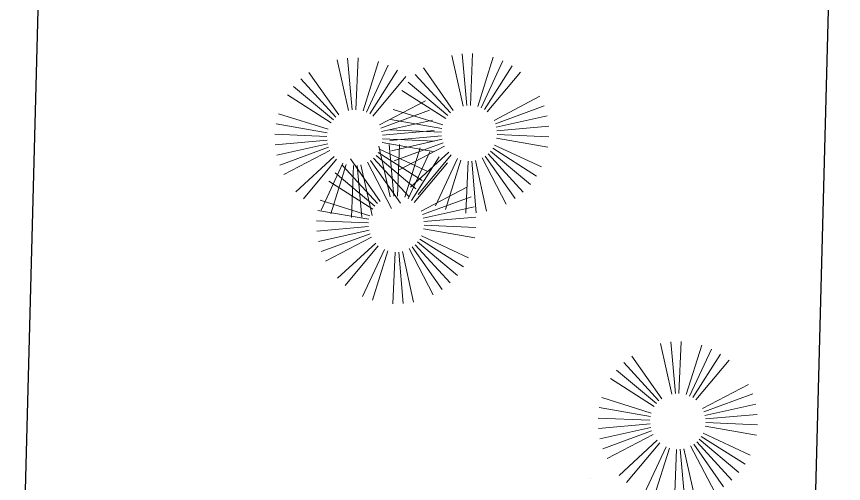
# Model space of a CAD drawing. Header units: millimetres. Extents: x 111 to 1506, y 14 to 566.
# Drawn here: x 216.724 to 219.759, y 214.378 to 216.09 of the extents above; entities that cross this region are included whole.
import ezdxf

# ---------------------------------------------------------------- set-up
doc = ezdxf.new("R2010")
doc.units = ezdxf.units.MM
doc.layers.add('ARBOLES', color=78, linetype='Continuous', lineweight=5)
doc.layers.add('PALMERAS114', color=114, linetype='Continuous', lineweight=5)
doc.styles.add('ATTR', font='romans.shx', dxfattribs={"width": 0.8, "height": 2.52})

# ---------------------------------------------------------------- blocks, each defined once
blk = doc.blocks.new('E1E')
at = {"layer": 'ARBOLES', "ltscale": 0.2}
for p, q in [((95.7812, 56.9208), (95.7812, 56.9208)), ((95.6238, 56.8379), (95.6238, 56.8379))]:
    blk.add_line(p, q, dxfattribs=at)
blk = doc.blocks.new('EVG7')
for p, q in [((-6.59, 19.1), (-16.71, 56.87)), ((-3.91, 19.67), (-9.01, 58.4)), ((1.55, 19.67), (6.65, 58.4)), ((4.23, 19.1), (14.35, 56.87)), ((-11.62, 16.99), (-31.18, 50.87)), ((-9.21, 18.3), (-24.14, 54.35)), ((6.85, 18.3), (21.78, 54.35)), ((9.26, 16.99), (28.82, 50.87)), ((-13.82, 15.38), (-37.7, 46.51)), ((-16, 13.74), (-43.6, 41.34)), ((-17.84, 11.7), (-48.78, 35.44)), ((15.48, 11.7), (46.42, 35.44)), ((17.04, 9.43), (50.78, 28.91)), ((-20.59, 6.96), (-56.61, 21.87)), ((18.24, 6.96), (54.25, 21.87)), ((-21.61, 4.39), (-59.13, 14.44)), ((19.8, 1.68), (58.31, 6.74)), ((-22.19, -1.09), (-61.18, -1.09)), ((-22.16, -3.85), (-60.66, -8.92)), ((19.8, -3.85), (58.31, -8.92)), ((19.83, -1.09), (58.82, -1.09)), ((-20.59, -9.13), (-56.61, -24.05)), ((-19.4, -11.61), (-53.14, -31.09)), ((19.25, -6.56), (56.78, -16.62)), ((-17.84, -13.87), (-48.78, -37.61)), ((-13.82, -17.56), (-37.7, -48.69)), ((11.46, -17.56), (35.35, -48.69)), ((13.64, -15.91), (41.25, -43.51)), ((15.48, -13.87), (46.42, -37.61)), ((-11.62, -19.17), (-31.18, -53.05)), ((-9.21, -20.47), (-24.14, -56.52)), ((-6.59, -21.27), (-16.71, -59.04)), ((-3.91, -21.84), (-9.01, -60.57)), ((-1.18, -22.12), (-1.18, -61.09)), ((4.23, -21.27), (14.35, -59.04)), ((6.85, -20.47), (21.78, -56.52)), ((9.26, -19.17), (28.82, -53.05))]:
    blk.add_line(p, q)
at = {"style": 'ATTR', "width": 0.8, "flags": 9}
blk.add_attdef('ESTCODE', (0, 0), '', height=0.7, dxfattribs=at)

msp = doc.modelspace()

# ---------------------------------------------------------------- linework, layer by layer
for p, q in [((216.72392, 213.12403), (217.21171, 231.36416)), ((219.49654, 208.32172), (220.03519, 228.46416))]:
    msp.add_line(p, q)

# ---------------------------------------------------------------- block references
at = {"layer": 'ARBOLES', "color": 0, "xscale": 0.8310831642732954, "yscale": 0.8310831642732954, "zscale": 0.8310831642732954, "rotation": 157.9147716791316}
msp.add_blockref('E1E', (310.37899, 228.30222), dxfattribs=at)
at = {"layer": 'PALMERAS114', "extrusion": (0, 0, -1), "xscale": -0.004880888891868356, "yscale": 0.004880888891718753, "zscale": -0.004880888891868356, "rotation": 294.9205878507973}
for p in [(-217.96283, 215.65326), (-218.38331, 215.66933), (-218.11538, 215.3362), (-219.14885, 214.61256)]:
    msp.add_blockref('EVG7', p, dxfattribs=at)

doc.saveas('drawing.dxf')
